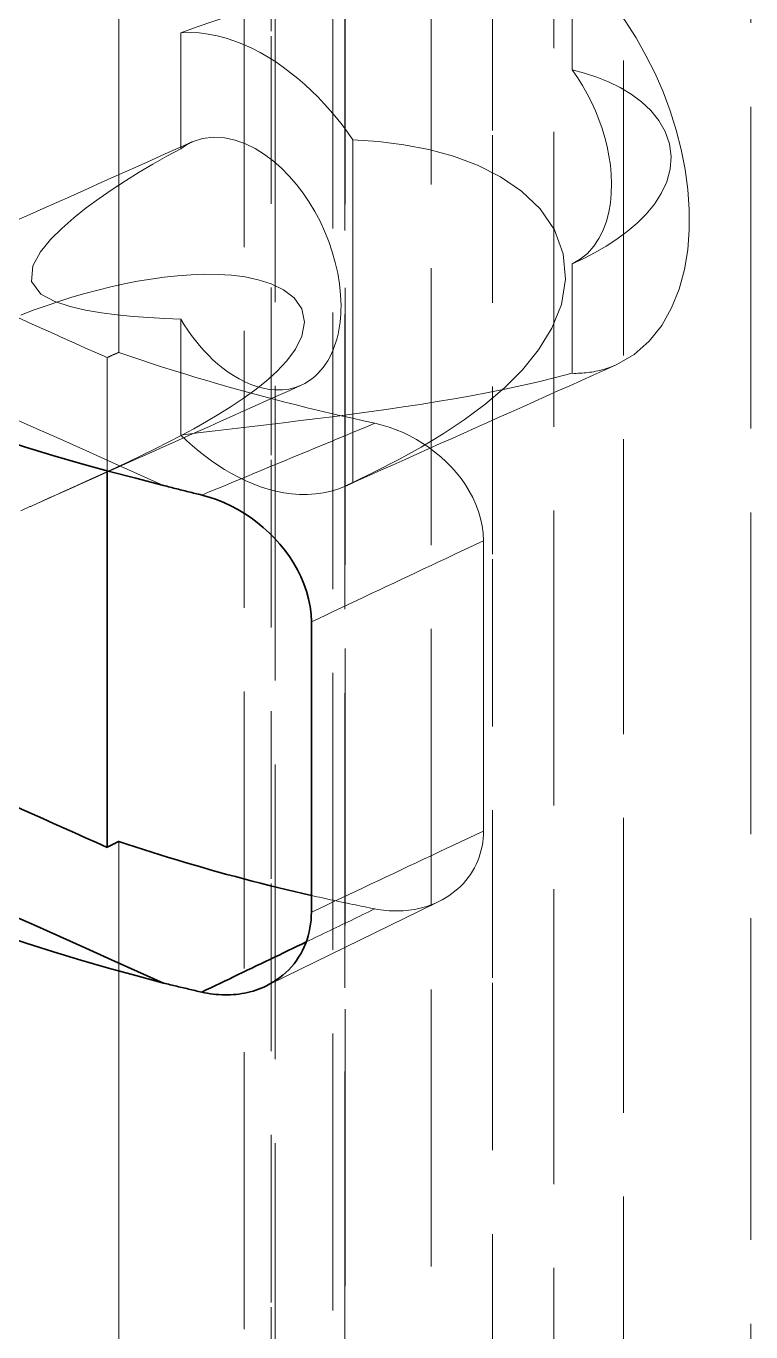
# Model space of a CAD drawing. Header units: millimetres. Extents: x 10 to 410, y 10 to 287.
# Drawn here: x 305.98 to 308.143, y 185.931 to 189.828 of the extents above; entities that cross this region are included whole.
import ezdxf

# ---------------------------------------------------------------- set-up
doc = ezdxf.new("R2010")
doc.units = ezdxf.units.MM
doc.linetypes.add('DASHED', pattern=[0.75, 0.5, -0.25])
doc.layers.add('HIDDEN', color=8, linetype='DASHED', lineweight=18)
doc.layers.add('VISIBLE', color=7, linetype='CONTINUOUS', lineweight=35)

msp = doc.modelspace()

# ---------------------------------------------------------------- linework, layer by layer
at = {"layer": 'HIDDEN'}
for points in [[(306.7108, 178.4316), (306.7108, 179.6962), (306.7108, 180.9607), (306.7108, 182.2252), (306.7108, 183.4898), (306.7108, 184.7543), (306.7108, 186.0188), (306.7108, 187.2833), (306.7108, 188.5479), (306.7108, 189.8124), (306.7108, 191.0769), (306.7108, 192.3415), (306.7108, 193.606), (306.7108, 194.8705), (306.7108, 196.1351), (306.7108, 197.3996), (306.7108, 198.6641), (306.7108, 199.9286), (306.7108, 201.1932), (306.7108, 202.4577), (306.7108, 203.7222), (306.7108, 204.9868), (306.7108, 206.2513), (306.7108, 207.5158)], [(308.143, 179.4017), (308.143, 180.6124), (308.143, 181.8231), (308.143, 183.0338), (308.143, 184.2446), (308.143, 185.4553), (308.143, 186.666), (308.143, 187.8767), (308.143, 189.0874), (308.143, 190.2982), (308.143, 191.5089), (308.143, 192.7196), (308.143, 193.9303), (308.143, 195.1411), (308.143, 196.3518), (308.143, 197.5625), (308.143, 198.7732), (308.143, 199.9839), (308.143, 201.1947), (308.143, 202.4054), (308.143, 203.6161), (308.143, 204.8268), (308.143, 206.0375), (308.143, 207.2483)], [(307.3714, 178.1358), (307.3714, 179.4003), (307.3714, 180.6648), (307.3714, 181.9293), (307.3714, 183.1939), (307.3714, 184.4584), (307.3714, 185.7229), (307.3714, 186.9875), (307.3714, 188.252), (307.3714, 189.5165), (307.3714, 190.7811), (307.3714, 192.0456), (307.3714, 193.3101), (307.3714, 194.5746), (307.3714, 195.8392), (307.3714, 197.1037), (307.3714, 198.3682), (307.3714, 199.6328), (307.3714, 200.8973), (307.3714, 202.1618), (307.3714, 203.4264), (307.3714, 204.6909), (307.3714, 205.9554), (307.3714, 207.2199)], [(306.9315, 204.8631), (306.9315, 203.7869), (306.9315, 202.7107), (306.9315, 201.6345), (306.9315, 200.5583), (306.9315, 199.4821), (306.9315, 198.4059), (306.9315, 197.3297), (306.9315, 196.2535), (306.9315, 195.1774), (306.9315, 194.1012), (306.9315, 193.025), (306.9315, 191.9488), (306.9315, 190.8726), (306.9315, 189.7964), (306.9315, 188.7202), (306.9315, 187.644), (306.9315, 186.5678), (306.9315, 185.4916), (306.9315, 184.4154), (306.9315, 183.3392), (306.9315, 182.263), (306.9315, 181.1868), (306.9315, 180.1106)], [(307.1884, 179.9955), (307.1884, 181.0717), (307.1884, 182.1479), (307.1884, 183.2241), (307.1884, 184.3003), (307.1884, 185.3765), (307.1884, 186.4527), (307.1884, 187.5289), (307.1884, 188.6051), (307.1884, 189.6813), (307.1884, 190.7575), (307.1884, 191.8337), (307.1884, 192.9099), (307.1884, 193.9861), (307.1884, 195.0623), (307.1884, 196.1385), (307.1884, 197.2147), (307.1884, 198.2909), (307.1884, 199.3671), (307.1884, 200.4433), (307.1884, 201.5195), (307.1884, 202.5957), (307.1884, 203.6719), (307.1884, 204.7481)], [(306.6309, 204.7348), (306.6309, 203.6586), (306.6309, 202.5824), (306.6309, 201.5062), (306.6309, 200.43), (306.6309, 199.3538), (306.6309, 198.2776), (306.6309, 197.2014), (306.6309, 196.1252), (306.6309, 195.049), (306.6309, 193.9728), (306.6309, 192.8966), (306.6309, 191.8204), (306.6309, 190.7442), (306.6309, 189.668), (306.6309, 188.5918), (306.6309, 187.5157), (306.6309, 186.4395), (306.6309, 185.3633), (306.6309, 184.2871), (306.6309, 183.2109), (306.6309, 182.1347), (306.6309, 181.0585), (306.6309, 179.9823)], [(306.8947, 179.8641), (306.8947, 180.9403), (306.8947, 182.0165), (306.8947, 183.0927), (306.8947, 184.1689), (306.8947, 185.2451), (306.8947, 186.3213), (306.8947, 187.3975), (306.8947, 188.4737), (306.8947, 189.5499), (306.8947, 190.626), (306.8947, 191.7022), (306.8947, 192.7784), (306.8947, 193.8546), (306.8947, 194.9308), (306.8947, 196.007), (306.8947, 197.0832), (306.8947, 198.1594), (306.8947, 199.2356), (306.8947, 200.3118), (306.8947, 201.388), (306.8947, 202.4642), (306.8947, 203.5404), (306.8947, 204.6166)], [(306.9311, 178.2975), (306.9311, 179.4275), (306.9311, 180.5575), (306.9311, 181.6875), (306.9311, 182.8175), (306.9311, 183.9475), (306.9311, 185.0776), (306.9311, 186.2076), (306.9311, 187.3376), (306.9311, 188.4676), (306.9311, 189.5976), (306.9311, 190.7276), (306.9311, 191.8576), (306.9311, 192.9876), (306.9311, 194.1176), (306.9311, 195.2476), (306.9311, 196.3776), (306.9311, 197.5076), (306.9311, 198.6376), (306.9311, 199.7676), (306.9311, 200.8976), (306.9311, 202.0276), (306.9311, 203.1576), (306.9311, 204.2876)], [(306.7231, 204.1945), (306.7231, 203.0645), (306.7231, 201.9345), (306.7231, 200.8045), (306.7231, 199.6745), (306.7231, 198.5445), (306.7231, 197.4145), (306.7231, 196.2845), (306.7231, 195.1545), (306.7231, 194.0245), (306.7231, 192.8945), (306.7231, 191.7645), (306.7231, 190.6345), (306.7231, 189.5045), (306.7231, 188.3745), (306.7231, 187.2444), (306.7231, 186.1144), (306.7231, 184.9844), (306.7231, 183.8544), (306.7231, 182.7244), (306.7231, 181.5944), (306.7231, 180.4644), (306.7231, 179.3344), (306.7231, 178.2044)], [(307.7629, 177.9249), (307.7629, 179.0549), (307.7629, 180.1849), (307.7629, 181.315), (307.7629, 182.445), (307.7629, 183.575), (307.7629, 184.705), (307.7629, 185.835), (307.7629, 186.965), (307.7629, 188.095), (307.7629, 189.225), (307.7629, 190.355), (307.7629, 191.485), (307.7629, 192.615), (307.7629, 193.745), (307.7629, 194.875), (307.7629, 196.005), (307.7629, 197.135), (307.7629, 198.265), (307.7629, 199.395), (307.7629, 200.525), (307.7629, 201.6551), (307.7629, 202.7851), (307.7629, 203.9151)], [(307.5549, 203.8219), (307.5549, 202.6919), (307.5549, 201.5619), (307.5549, 200.4319), (307.5549, 199.3019), (307.5549, 198.1719), (307.5549, 197.0419), (307.5549, 195.9119), (307.5549, 194.7819), (307.5549, 193.6519), (307.5549, 192.5219), (307.5549, 191.3919), (307.5549, 190.2619), (307.5549, 189.1319), (307.5549, 188.0019), (307.5549, 186.8719), (307.5549, 185.7419), (307.5549, 184.6119), (307.5549, 183.4818), (307.5549, 182.3518), (307.5549, 181.2218), (307.5549, 180.0918), (307.5549, 178.9618), (307.5549, 177.8318)], [(306.2562, 188.8541), (306.2562, 188.9763), (306.2562, 189.0985), (306.2562, 189.2207), (306.2562, 189.3429), (306.2562, 189.4651), (306.2562, 189.5873), (306.2562, 189.7095), (306.2562, 189.8317), (306.2562, 189.9539), (306.2562, 190.0761), (306.2562, 190.1983), (306.2562, 190.3205), (306.2562, 190.4427), (306.2562, 190.5649), (306.2562, 190.6871), (306.2562, 190.8093), (306.2562, 190.9315), (306.2562, 191.0537), (306.2562, 191.1759), (306.2562, 191.2981), (306.2562, 191.4203), (306.2562, 191.5425), (306.2562, 191.6647)], [(306.4415, 189.8077), (306.4904, 189.8253), (306.5395, 189.8423), (306.5888, 189.8588), (306.6383, 189.8747), (306.6879, 189.8901), (306.7378, 189.9049), (306.7878, 189.919), (306.838, 189.9324), (306.8884, 189.9451), (306.939, 189.9571), (306.9897, 189.9683), (307.0407, 189.9786), (307.0918, 189.9881), (307.143, 189.9967), (307.1945, 190.0043), (307.246, 190.0108), (307.2977, 190.0164), (307.3495, 190.0208), (307.4014, 190.024), (307.4533, 190.026), (307.5053, 190.0266), (307.5572, 190.0259), (307.6092, 190.0237)], [(307.6092, 189.6974), (307.6092, 189.7116), (307.6092, 189.7258), (307.6092, 189.74), (307.6092, 189.7541), (307.6092, 189.7683), (307.6092, 189.7825), (307.6092, 189.7967), (307.6092, 189.8109), (307.6092, 189.8251), (307.6092, 189.8393), (307.6092, 189.8535), (307.6092, 189.8677), (307.6092, 189.8818), (307.6092, 189.896), (307.6092, 189.9102), (307.6092, 189.9244), (307.6092, 189.9386), (307.6092, 189.9528), (307.6092, 189.967), (307.6092, 189.9812), (307.6092, 189.9954), (307.6092, 190.0095), (307.6092, 190.0237)], [(307.7427, 188.8176), (307.7947, 188.8477), (307.8398, 188.8874), (307.8771, 188.9346), (307.9065, 188.9871), (307.9287, 189.043), (307.9444, 189.1011), (307.9543, 189.1604), (307.959, 189.2204), (307.959, 189.2806), (307.9548, 189.3406), (307.9468, 189.4003), (307.9352, 189.4593), (307.9202, 189.5176), (307.9021, 189.575), (307.881, 189.6314), (307.8569, 189.6865), (307.8299, 189.7403), (307.8001, 189.7926), (307.7676, 189.8433), (307.7322, 189.892), (307.6941, 189.9385), (307.6531, 189.9826), (307.6092, 190.0237)], [(306.4415, 189.8077), (306.4689, 189.8087), (306.4963, 189.8074), (306.5235, 189.8041), (306.5504, 189.7989), (306.577, 189.7919), (306.603, 189.7834), (306.6286, 189.7733), (306.6535, 189.762), (306.6779, 189.7494), (306.7017, 189.7357), (306.7248, 189.721), (306.7474, 189.7054), (306.7693, 189.6889), (306.7906, 189.6716), (306.8113, 189.6536), (306.8314, 189.6349), (306.8509, 189.6156), (306.8697, 189.5957), (306.888, 189.5753), (306.9057, 189.5543), (306.9228, 189.5329), (306.9393, 189.511), (306.9553, 189.4886)], [(306.4415, 189.4619), (306.4415, 189.4769), (306.4415, 189.4919), (306.4415, 189.507), (306.4415, 189.522), (306.4415, 189.5371), (306.4415, 189.5521), (306.4415, 189.5671), (306.4415, 189.5822), (306.4415, 189.5972), (306.4415, 189.6122), (306.4415, 189.6273), (306.4415, 189.6423), (306.4415, 189.6574), (306.4415, 189.6724), (306.4415, 189.6874), (306.4415, 189.7025), (306.4415, 189.7175), (306.4415, 189.7325), (306.4415, 189.7476), (306.4415, 189.7626), (306.4415, 189.7777), (306.4415, 189.7927), (306.4415, 189.8077)], [(307.6092, 189.118), (307.6439, 189.1344), (307.6779, 189.1522), (307.711, 189.1714), (307.7432, 189.1923), (307.774, 189.2151), (307.8032, 189.2399), (307.8304, 189.267), (307.8548, 189.2966), (307.8756, 189.3288), (307.8917, 189.3636), (307.9018, 189.4005), (307.9048, 189.4387), (307.9, 189.4767), (307.8876, 189.5129), (307.8687, 189.5462), (307.8445, 189.576), (307.8165, 189.6021), (307.7857, 189.6249), (307.7527, 189.6445), (307.7183, 189.6613), (307.6827, 189.6755), (307.6462, 189.6875), (307.6092, 189.6974)], [(307.6092, 189.118), (307.6337, 189.1319), (307.6554, 189.1497), (307.6741, 189.1707), (307.6896, 189.1942), (307.7021, 189.2194), (307.7118, 189.2458), (307.7189, 189.2731), (307.7237, 189.3008), (307.7264, 189.3288), (307.7271, 189.357), (307.7261, 189.3851), (307.7235, 189.4131), (307.7194, 189.441), (307.7139, 189.4686), (307.7071, 189.4959), (307.6989, 189.5228), (307.6895, 189.5494), (307.679, 189.5755), (307.6673, 189.6011), (307.6544, 189.6261), (307.6405, 189.6506), (307.6254, 189.6744), (307.6092, 189.6974)], [(305.5457, 189.0663), (305.5861, 189.0844), (305.6265, 189.1025), (305.667, 189.1206), (305.7074, 189.1387), (305.7478, 189.1568), (305.7883, 189.1749), (305.8287, 189.193), (305.8691, 189.2111), (305.9096, 189.2292), (305.95, 189.2473), (305.9904, 189.2654), (306.0309, 189.2835), (306.0713, 189.3016), (306.1117, 189.3197), (306.1522, 189.3378), (306.1926, 189.3559), (306.233, 189.374), (306.2735, 189.3921), (306.3139, 189.4102), (306.3543, 189.4283), (306.3948, 189.4464), (306.4352, 189.4645), (306.4756, 189.4826)], [(306.4415, 189.4619), (306.4428, 189.4629), (306.4442, 189.464), (306.4456, 189.465), (306.447, 189.4661), (306.4484, 189.4671), (306.4499, 189.4681), (306.4513, 189.4691), (306.4528, 189.47), (306.4542, 189.471), (306.4557, 189.4719), (306.4572, 189.4728), (306.4586, 189.4737), (306.4601, 189.4746), (306.4617, 189.4755), (306.4632, 189.4764), (306.4647, 189.4772), (306.4662, 189.478), (306.4678, 189.4788), (306.4693, 189.4796), (306.4709, 189.4804), (306.4725, 189.4811), (306.474, 189.4819), (306.4756, 189.4826)], [(306.4756, 189.4826), (306.5066, 189.4928), (306.5391, 189.4968), (306.5717, 189.4949), (306.6037, 189.488), (306.6345, 189.4768), (306.6638, 189.4623), (306.6915, 189.4449), (306.7176, 189.4252), (306.7421, 189.4035), (306.7651, 189.3802), (306.7865, 189.3554), (306.8063, 189.3294), (306.8247, 189.3023), (306.8415, 189.2742), (306.8569, 189.2453), (306.8707, 189.2156), (306.8829, 189.1853), (306.8936, 189.1543), (306.9025, 189.1229), (306.9097, 189.0909), (306.9151, 189.0586), (306.9184, 189.0261), (306.9196, 188.9934)], [(306.9553, 188.4661), (307.024, 188.4995), (307.0918, 188.5345), (307.1586, 188.5716), (307.224, 188.611), (307.2876, 188.6532), (307.3489, 188.6987), (307.4071, 188.7482), (307.461, 188.8022), (307.5091, 188.8614), (307.549, 188.9265), (307.5772, 188.9973), (307.5897, 189.0725), (307.583, 189.1483), (307.5566, 189.2198), (307.5136, 189.2827), (307.4586, 189.3354), (307.3956, 189.3784), (307.3273, 189.4127), (307.2558, 189.4393), (307.1822, 189.4594), (307.1072, 189.4739), (307.0314, 189.4834), (306.9553, 189.4886)], [(306.9553, 188.4661), (306.9553, 188.5106), (306.9553, 188.555), (306.9553, 188.5995), (306.9553, 188.6439), (306.9553, 188.6884), (306.9553, 188.7328), (306.9553, 188.7773), (306.9553, 188.8218), (306.9553, 188.8662), (306.9553, 188.9107), (306.9553, 188.9551), (306.9553, 188.9996), (306.9553, 189.0441), (306.9553, 189.0885), (306.9553, 189.133), (306.9553, 189.1774), (306.9553, 189.2219), (306.9553, 189.2663), (306.9553, 189.3108), (306.9553, 189.3553), (306.9553, 189.3997), (306.9553, 189.4442), (306.9553, 189.4886)], [(306.4415, 188.9531), (306.3939, 188.9552), (306.3464, 188.958), (306.2989, 188.9617), (306.2515, 188.9664), (306.2043, 188.9725), (306.1573, 188.9804), (306.1109, 188.9909), (306.0657, 189.0056), (306.0239, 189.0282), (305.9959, 189.0657), (305.9993, 189.1123), (306.0222, 189.1539), (306.0524, 189.1906), (306.0862, 189.2242), (306.122, 189.2556), (306.1593, 189.2852), (306.1976, 189.3135), (306.2367, 189.3406), (306.2766, 189.3666), (306.317, 189.3917), (306.358, 189.416), (306.3995, 189.4393), (306.4415, 189.4619)], [(304.6088, 189.2548), (304.6863, 189.2201), (304.7637, 189.1854), (304.8411, 189.1507), (304.9186, 189.1161), (304.996, 189.0814), (305.0735, 189.0467), (305.1509, 189.012), (305.2283, 188.9773), (305.3058, 188.9426), (305.3832, 188.9079), (305.4607, 188.8733), (305.5381, 188.8386), (305.6155, 188.8039), (305.693, 188.7692), (305.7704, 188.7345), (305.8478, 188.6998), (305.9253, 188.6651), (306.0027, 188.6305), (306.0802, 188.5958), (306.1576, 188.5611), (306.235, 188.5264), (306.3125, 188.4917), (306.3899, 188.457)], [(305.4872, 189.1674), (305.5192, 189.1531), (305.5511, 189.1388), (305.583, 189.1245), (305.6149, 189.1102), (305.6468, 189.0959), (305.6787, 189.0816), (305.7106, 189.0673), (305.7425, 189.053), (305.7744, 189.0387), (305.8064, 189.0245), (305.8383, 189.0102), (305.8702, 188.9959), (305.9021, 188.9816), (305.934, 188.9673), (305.9659, 188.953), (305.9978, 188.9387), (306.0297, 188.9244), (306.0616, 188.9101), (306.0935, 188.8958), (306.1255, 188.8815), (306.1574, 188.8672), (306.1893, 188.8529), (306.2212, 188.8386)], [(307.6092, 188.7917), (307.6092, 188.8059), (307.6092, 188.8201), (307.6092, 188.8343), (307.6092, 188.8485), (307.6092, 188.8626), (307.6092, 188.8768), (307.6092, 188.891), (307.6092, 188.9052), (307.6092, 188.9194), (307.6092, 188.9336), (307.6092, 188.9478), (307.6092, 188.962), (307.6092, 188.9762), (307.6092, 188.9903), (307.6092, 189.0045), (307.6092, 189.0187), (307.6092, 189.0329), (307.6092, 189.0471), (307.6092, 189.0613), (307.6092, 189.0755), (307.6092, 189.0897), (307.6092, 189.1039), (307.6092, 189.118)], [(305.9635, 188.9656), (306.0012, 188.9799), (306.0392, 188.9935), (306.0775, 189.0064), (306.116, 189.0185), (306.1548, 189.0298), (306.1938, 189.0403), (306.233, 189.0499), (306.2724, 189.0586), (306.312, 189.0664), (306.3518, 189.0731), (306.3918, 189.0786), (306.4319, 189.0829), (306.4722, 189.0859), (306.5125, 189.0872), (306.5529, 189.0868), (306.5932, 189.0842), (306.6332, 189.0792), (306.6727, 189.071), (306.7112, 189.0588), (306.7475, 189.0413), (306.7794, 189.0168), (306.8023, 188.9838), (306.8104, 188.9445)], [(306.9196, 188.9934), (306.9194, 188.9812), (306.9189, 188.969), (306.918, 188.9568), (306.9168, 188.9447), (306.9152, 188.9326), (306.9131, 188.9206), (306.9107, 188.9087), (306.9078, 188.8968), (306.9045, 188.8851), (306.9006, 188.8735), (306.8963, 188.8621), (306.8915, 188.851), (306.8861, 188.84), (306.8801, 188.8294), (306.8736, 188.8191), (306.8665, 188.8092), (306.8588, 188.7997), (306.8505, 188.7908), (306.8416, 188.7825), (306.8322, 188.7748), (306.8222, 188.7678), (306.8117, 188.7616), (306.8008, 188.7562)], [(306.8104, 188.9445), (306.8026, 188.9023), (306.7835, 188.8636), (306.7579, 188.8289), (306.7284, 188.7974), (306.6964, 188.7684), (306.6627, 188.7415), (306.6277, 188.7162), (306.5917, 188.6922), (306.5551, 188.6694), (306.5178, 188.6475), (306.4802, 188.6264), (306.4421, 188.606), (306.4038, 188.5861), (306.3652, 188.5667), (306.3265, 188.5477), (306.2875, 188.529), (306.2485, 188.5106), (306.2093, 188.4924), (306.1701, 188.4744), (306.1308, 188.4565), (306.0914, 188.4387), (306.052, 188.421), (306.0126, 188.4033)], [(306.4415, 188.6073), (306.4415, 188.6223), (306.4415, 188.6374), (306.4415, 188.6524), (306.4415, 188.6674), (306.4415, 188.6825), (306.4415, 188.6975), (306.4415, 188.7125), (306.4415, 188.7276), (306.4415, 188.7426), (306.4415, 188.7577), (306.4415, 188.7727), (306.4415, 188.7877), (306.4415, 188.8028), (306.4415, 188.8178), (306.4415, 188.8328), (306.4415, 188.8479), (306.4415, 188.8629), (306.4415, 188.878), (306.4415, 188.893), (306.4415, 188.908), (306.4415, 188.9231), (306.4415, 188.9381), (306.4415, 188.9531)], [(306.8008, 188.7562), (306.7827, 188.7494), (306.7639, 188.7448), (306.7447, 188.7423), (306.7254, 188.742), (306.7061, 188.7437), (306.6871, 188.7471), (306.6684, 188.7521), (306.6501, 188.7585), (306.6324, 188.7663), (306.6152, 188.7751), (306.5985, 188.7849), (306.5824, 188.7956), (306.5668, 188.8072), (306.5519, 188.8194), (306.5374, 188.8323), (306.5236, 188.8458), (306.5102, 188.8598), (306.4974, 188.8744), (306.4852, 188.8893), (306.4735, 188.9047), (306.4623, 188.9205), (306.4516, 188.9367), (306.4415, 188.9531)], [(306.2212, 188.8386), (306.2227, 188.8393), (306.2242, 188.84), (306.2258, 188.8407), (306.2273, 188.8413), (306.2288, 188.842), (306.2303, 188.8427), (306.2318, 188.8434), (306.2334, 188.844), (306.2349, 188.8447), (306.2364, 188.8454), (306.2379, 188.846), (306.2395, 188.8467), (306.241, 188.8474), (306.2425, 188.8481), (306.244, 188.8487), (306.2455, 188.8494), (306.2471, 188.8501), (306.2486, 188.8508), (306.2501, 188.8514), (306.2516, 188.8521), (306.2532, 188.8528), (306.2547, 188.8534), (306.2562, 188.8541)], [(307.0208, 188.6426), (306.9871, 188.65), (306.9534, 188.6574), (306.9197, 188.6651), (306.8861, 188.6729), (306.8525, 188.6808), (306.819, 188.689), (306.7855, 188.6972), (306.752, 188.7057), (306.7186, 188.7143), (306.6852, 188.7231), (306.6519, 188.7321), (306.6186, 188.7412), (306.5854, 188.7506), (306.5522, 188.7601), (306.5191, 188.7698), (306.486, 188.7797), (306.453, 188.7897), (306.42, 188.8), (306.3872, 188.8104), (306.3543, 188.821), (306.3216, 188.8319), (306.2889, 188.8429), (306.2562, 188.8541)], [(306.2212, 188.5005), (306.2212, 188.5152), (306.2212, 188.5299), (306.2212, 188.5446), (306.2212, 188.5593), (306.2212, 188.574), (306.2212, 188.5887), (306.2212, 188.6034), (306.2212, 188.6181), (306.2212, 188.6328), (306.2212, 188.6475), (306.2212, 188.6622), (306.2212, 188.6769), (306.2212, 188.6916), (306.2212, 188.7063), (306.2212, 188.721), (306.2212, 188.7357), (306.2212, 188.7504), (306.2212, 188.7651), (306.2212, 188.7798), (306.2212, 188.7945), (306.2212, 188.8092), (306.2212, 188.8239), (306.2212, 188.8386)], [(306.9351, 188.4561), (306.9702, 188.4718), (307.0053, 188.4876), (307.0405, 188.5033), (307.0756, 188.519), (307.1107, 188.5347), (307.1458, 188.5504), (307.1809, 188.5662), (307.216, 188.5819), (307.2511, 188.5976), (307.2862, 188.6133), (307.3214, 188.629), (307.3565, 188.6447), (307.3916, 188.6605), (307.4267, 188.6762), (307.4618, 188.6919), (307.4969, 188.7076), (307.532, 188.7233), (307.5671, 188.7391), (307.6022, 188.7548), (307.6374, 188.7705), (307.6725, 188.7862), (307.7076, 188.8019), (307.7427, 188.8176)], [(307.6092, 188.7917), (307.6151, 188.7916), (307.6211, 188.7916), (307.6271, 188.7917), (307.633, 188.792), (307.639, 188.7923), (307.6449, 188.7927), (307.6509, 188.7933), (307.6568, 188.794), (307.6627, 188.7947), (307.6686, 188.7956), (307.6745, 188.7966), (307.6803, 188.7978), (307.6862, 188.799), (307.692, 188.8003), (307.6978, 188.8018), (307.7035, 188.8034), (307.7092, 188.8051), (307.7149, 188.8069), (307.7206, 188.8088), (307.7262, 188.8108), (307.7317, 188.813), (307.7372, 188.8153), (307.7427, 188.8176)], [(307.6092, 188.7917), (307.5594, 188.7788), (307.5094, 188.7667), (307.4592, 188.7553), (307.4089, 188.7446), (307.3585, 188.7345), (307.3079, 188.7249), (307.2573, 188.7159), (307.2065, 188.7073), (307.1558, 188.6991), (307.1049, 188.6914), (307.054, 188.6839), (307.0031, 188.6768), (306.9521, 188.6699), (306.9011, 188.6633), (306.85, 188.6568), (306.799, 188.6505), (306.7479, 188.6443), (306.6968, 188.6382), (306.6457, 188.6321), (306.5947, 188.626), (306.5436, 188.6198), (306.4925, 188.6136), (306.4415, 188.6073)], [(306.0126, 188.4033), (306.0469, 188.4187), (306.0811, 188.434), (306.1154, 188.4494), (306.1497, 188.4647), (306.184, 188.48), (306.2182, 188.4954), (306.2525, 188.5107), (306.2868, 188.5261), (306.321, 188.5414), (306.3553, 188.5567), (306.3896, 188.5721), (306.4238, 188.5874), (306.4581, 188.6028), (306.4924, 188.6181), (306.5266, 188.6334), (306.5609, 188.6488), (306.5952, 188.6641), (306.6295, 188.6795), (306.6637, 188.6948), (306.698, 188.7102), (306.7323, 188.7255), (306.7665, 188.7408), (306.8008, 188.7562)], [(306.504, 188.4284), (306.5264, 188.4377), (306.5489, 188.447), (306.5714, 188.4563), (306.5938, 188.4656), (306.6163, 188.4749), (306.6388, 188.4842), (306.6613, 188.4936), (306.6837, 188.5029), (306.7062, 188.5122), (306.7287, 188.5215), (306.7511, 188.5308), (306.7736, 188.5401), (306.7961, 188.5495), (306.8185, 188.5588), (306.841, 188.5681), (306.8635, 188.5774), (306.886, 188.5867), (306.9084, 188.596), (306.9309, 188.6053), (306.9534, 188.6147), (306.9758, 188.624), (306.9983, 188.6333), (307.0208, 188.6426)], [(307.3449, 188.2921), (307.3439, 188.3144), (307.341, 188.3365), (307.3364, 188.3583), (307.3301, 188.3796), (307.3223, 188.4005), (307.313, 188.4207), (307.3025, 188.4404), (307.2908, 188.4593), (307.2779, 188.4775), (307.2641, 188.495), (307.2493, 188.5116), (307.2337, 188.5275), (307.2173, 188.5426), (307.2001, 188.5568), (307.1823, 188.5702), (307.1639, 188.5827), (307.1448, 188.5943), (307.1253, 188.6049), (307.1052, 188.6146), (307.0847, 188.6232), (307.0637, 188.6308), (307.0424, 188.6373), (307.0208, 188.6426)], [(306.9351, 188.4561), (306.913, 188.4473), (306.8903, 188.4403), (306.867, 188.4351), (306.8434, 188.4318), (306.8197, 188.4302), (306.7959, 188.4304), (306.7721, 188.4321), (306.7486, 188.4354), (306.7252, 188.44), (306.7022, 188.446), (306.6795, 188.4532), (306.6572, 188.4616), (306.6353, 188.4709), (306.6138, 188.4813), (306.5928, 188.4925), (306.5723, 188.5045), (306.5522, 188.5173), (306.5326, 188.5308), (306.5134, 188.545), (306.4948, 188.5597), (306.4765, 188.5751), (306.4588, 188.5909), (306.4415, 188.6073)], [(306.9553, 188.4661), (306.9544, 188.4656), (306.9535, 188.4652), (306.9527, 188.4647), (306.9518, 188.4643), (306.951, 188.4638), (306.9501, 188.4633), (306.9492, 188.4629), (306.9483, 188.4625), (306.9475, 188.462), (306.9466, 188.4616), (306.9457, 188.4611), (306.9448, 188.4607), (306.944, 188.4603), (306.9431, 188.4598), (306.9422, 188.4594), (306.9413, 188.459), (306.9404, 188.4586), (306.9396, 188.4582), (306.9387, 188.4578), (306.9378, 188.4573), (306.9369, 188.4569), (306.936, 188.4565), (306.9351, 188.4561)], [(306.0126, 188.4033), (306.0105, 188.4024), (306.0083, 188.4014), (306.0062, 188.4005), (306.0041, 188.3995), (306.0019, 188.3986), (305.9998, 188.3976), (305.9977, 188.3966), (305.9955, 188.3957), (305.9934, 188.3947), (305.9912, 188.3938), (305.9891, 188.3928), (305.987, 188.3919), (305.9848, 188.3909), (305.9827, 188.39), (305.9806, 188.389), (305.9784, 188.388), (305.9763, 188.3871), (305.9742, 188.3861), (305.972, 188.3852), (305.9699, 188.3842), (305.9677, 188.3833), (305.9656, 188.3823), (305.9635, 188.3814)], [(306.8311, 188.0498), (306.8535, 188.0603), (306.8758, 188.0709), (306.8981, 188.0814), (306.9205, 188.0919), (306.9428, 188.1025), (306.9652, 188.113), (306.9875, 188.1235), (307.0098, 188.1341), (307.0322, 188.1446), (307.0545, 188.1552), (307.0768, 188.1657), (307.0992, 188.1762), (307.1215, 188.1868), (307.1438, 188.1973), (307.1662, 188.2078), (307.1885, 188.2184), (307.2109, 188.2289), (307.2332, 188.2394), (307.2555, 188.25), (307.2779, 188.2605), (307.3002, 188.2711), (307.3225, 188.2816), (307.3449, 188.2921)], [(307.3449, 187.4258), (307.3449, 187.4635), (307.3449, 187.5011), (307.3449, 187.5388), (307.3449, 187.5765), (307.3449, 187.6141), (307.3449, 187.6518), (307.3449, 187.6895), (307.3449, 187.7271), (307.3449, 187.7648), (307.3449, 187.8025), (307.3449, 187.8401), (307.3449, 187.8778), (307.3449, 187.9155), (307.3449, 187.9531), (307.3449, 187.9908), (307.3449, 188.0285), (307.3449, 188.0661), (307.3449, 188.1038), (307.3449, 188.1415), (307.3449, 188.1791), (307.3449, 188.2168), (307.3449, 188.2545), (307.3449, 188.2921)], [(306.8311, 187.1834), (306.8535, 187.194), (306.8758, 187.2045), (306.8981, 187.2151), (306.9205, 187.2256), (306.9428, 187.2361), (306.9652, 187.2467), (306.9875, 187.2572), (307.0098, 187.2677), (307.0322, 187.2783), (307.0545, 187.2888), (307.0768, 187.2994), (307.0992, 187.3099), (307.1215, 187.3204), (307.1438, 187.331), (307.1662, 187.3415), (307.1885, 187.352), (307.2109, 187.3626), (307.2332, 187.3731), (307.2555, 187.3836), (307.2779, 187.3942), (307.3002, 187.4047), (307.3225, 187.4153), (307.3449, 187.4258)], [(307.2118, 187.2155), (307.2219, 187.2208), (307.2318, 187.2264), (307.2415, 187.2326), (307.2508, 187.2391), (307.2598, 187.2461), (307.2685, 187.2535), (307.2769, 187.2614), (307.2848, 187.2696), (307.2923, 187.2782), (307.2994, 187.2871), (307.306, 187.2964), (307.3122, 187.3061), (307.3178, 187.316), (307.323, 187.3262), (307.3276, 187.3366), (307.3317, 187.3473), (307.3352, 187.3582), (307.3382, 187.3692), (307.3406, 187.3804), (307.3425, 187.3916), (307.3438, 187.403), (307.3446, 187.4144), (307.3449, 187.4258)], [(306.2562, 177.6047), (306.2562, 178.0303), (306.2562, 178.456), (306.2562, 178.8817), (306.2562, 179.3073), (306.2562, 179.733), (306.2562, 180.1586), (306.2562, 180.5843), (306.2562, 181.01), (306.2562, 181.4356), (306.2562, 181.8613), (306.2562, 182.2869), (306.2562, 182.7126), (306.2562, 183.1383), (306.2562, 183.5639), (306.2562, 183.9896), (306.2562, 184.4152), (306.2562, 184.8409), (306.2562, 185.2666), (306.2562, 185.6922), (306.2562, 186.1179), (306.2562, 186.5435), (306.2562, 186.9692), (306.2562, 187.3949)], [(307.2118, 187.2155), (307.1894, 187.2046), (307.167, 187.1936), (307.1446, 187.1827), (307.1222, 187.1717), (307.0998, 187.1608), (307.0775, 187.1499), (307.0551, 187.1389), (307.0327, 187.128), (307.0103, 187.117), (306.9879, 187.1061), (306.9655, 187.0951), (306.9432, 187.0842), (306.9208, 187.0733), (306.8984, 187.0623), (306.876, 187.0514), (306.8536, 187.0404), (306.8312, 187.0295), (306.8088, 187.0185), (306.7865, 187.0076), (306.7641, 186.9967), (306.7417, 186.9857), (306.7193, 186.9748), (306.6969, 186.9638)], [(306.8311, 187.2335), (306.8393, 187.2317), (306.8476, 187.2298), (306.8558, 187.228), (306.864, 187.2262), (306.8723, 187.2243), (306.8805, 187.2225), (306.8887, 187.2207), (306.897, 187.2189), (306.9052, 187.2172), (306.9134, 187.2154), (306.9217, 187.2136), (306.9299, 187.2119), (306.9382, 187.2102), (306.9464, 187.2084), (306.9547, 187.2067), (306.9629, 187.205), (306.9712, 187.2033), (306.9795, 187.2017), (306.9877, 187.2), (306.996, 187.1983), (307.0042, 187.1967), (307.0125, 187.195), (307.0208, 187.1934)], [(307.0208, 187.1934), (307.0291, 187.1919), (307.0375, 187.1905), (307.046, 187.1894), (307.0544, 187.1885), (307.0629, 187.1878), (307.0714, 187.1874), (307.0799, 187.1871), (307.0884, 187.1871), (307.0969, 187.1873), (307.1054, 187.1878), (307.1139, 187.1885), (307.1224, 187.1894), (307.1308, 187.1905), (307.1392, 187.1919), (307.1475, 187.1936), (307.1558, 187.1954), (307.1641, 187.1976), (307.1722, 187.1999), (307.1803, 187.2026), (307.1883, 187.2054), (307.1962, 187.2085), (307.2041, 187.2119), (307.2118, 187.2155)], [(306.8158, 187.0949), (306.8247, 187.0991), (306.8336, 187.1034), (306.8425, 187.1077), (306.8515, 187.112), (306.8604, 187.1163), (306.8693, 187.1206), (306.8782, 187.1248), (306.8871, 187.1291), (306.896, 187.1334), (306.9049, 187.1377), (306.9138, 187.142), (306.9227, 187.1463), (306.9317, 187.1505), (306.9406, 187.1548), (306.9495, 187.1591), (306.9584, 187.1634), (306.9673, 187.1677), (306.9762, 187.172), (306.9851, 187.1763), (306.994, 187.1805), (307.003, 187.1848), (307.0119, 187.1891), (307.0208, 187.1934)]]:
    msp.add_lwpolyline(points, dxfattribs=at)
at = {"layer": 'VISIBLE'}
for points in [[(306.3899, 188.457), (306.3071, 188.4783), (306.2243, 188.4998), (306.142, 188.5229), (306.0599, 188.5466), (305.9782, 188.5718), (305.8967, 188.5978), (305.8157, 188.625), (305.7351, 188.6535), (305.6548, 188.6829), (305.5752, 188.7141), (305.4959, 188.746), (305.4173, 188.7798), (305.3393, 188.8147), (305.2618, 188.8508), (305.1853, 188.8891), (305.1094, 188.9283), (305.0344, 188.9695), (304.9606, 189.0125), (304.8875, 189.0569), (304.8158, 189.1034), (304.7455, 189.1521), (304.6765, 189.2025), (304.6088, 189.2548)], [(306.2212, 187.377), (306.2212, 187.4258), (306.2212, 187.4747), (306.2212, 187.5235), (306.2212, 187.5724), (306.2212, 187.6212), (306.2212, 187.6701), (306.2212, 187.7189), (306.2212, 187.7678), (306.2212, 187.8166), (306.2212, 187.8655), (306.2212, 187.9143), (306.2212, 187.9632), (306.2212, 188.012), (306.2212, 188.0609), (306.2212, 188.1097), (306.2212, 188.1586), (306.2212, 188.2074), (306.2212, 188.2563), (306.2212, 188.3051), (306.2212, 188.354), (306.2212, 188.4028), (306.2212, 188.4517), (306.2212, 188.5005)], [(306.504, 188.4284), (306.499, 188.4296), (306.494, 188.4308), (306.4891, 188.432), (306.4841, 188.4332), (306.4791, 188.4344), (306.4742, 188.4357), (306.4692, 188.4369), (306.4642, 188.4381), (306.4593, 188.4394), (306.4543, 188.4406), (306.4494, 188.4419), (306.4444, 188.4431), (306.4394, 188.4444), (306.4345, 188.4456), (306.4295, 188.4469), (306.4246, 188.4481), (306.4196, 188.4494), (306.4147, 188.4507), (306.4097, 188.4519), (306.4048, 188.4532), (306.3998, 188.4545), (306.3949, 188.4557), (306.3899, 188.457)], [(306.8311, 188.0498), (306.8302, 188.073), (306.8274, 188.0961), (306.8229, 188.119), (306.8167, 188.1414), (306.8091, 188.1634), (306.8, 188.1849), (306.7897, 188.2057), (306.7781, 188.2259), (306.7654, 188.2454), (306.7517, 188.2642), (306.737, 188.2823), (306.7214, 188.2996), (306.7049, 188.316), (306.6877, 188.3317), (306.6697, 188.3464), (306.651, 188.3603), (306.6316, 188.3732), (306.6117, 188.3852), (306.5911, 188.3961), (306.57, 188.406), (306.5484, 188.4147), (306.5264, 188.4222), (306.504, 188.4284)], [(306.8311, 187.1834), (306.8311, 187.2211), (306.8311, 187.2588), (306.8311, 187.2964), (306.8311, 187.3341), (306.8311, 187.3718), (306.8311, 187.4094), (306.8311, 187.4471), (306.8311, 187.4848), (306.8311, 187.5224), (306.8311, 187.5601), (306.8311, 187.5978), (306.8311, 187.6354), (306.8311, 187.6731), (306.8311, 187.7108), (306.8311, 187.7484), (306.8311, 187.7861), (306.8311, 187.8238), (306.8311, 187.8614), (306.8311, 187.8991), (306.8311, 187.9368), (306.8311, 187.9744), (306.8311, 188.0121), (306.8311, 188.0498)], [(304.6088, 187.7697), (304.6772, 187.7184), (304.7468, 187.669), (304.8176, 187.6213), (304.8898, 187.5755), (304.9632, 187.5319), (305.0373, 187.4895), (305.1124, 187.4488), (305.1885, 187.41), (305.265, 187.3721), (305.3425, 187.3361), (305.4205, 187.3013), (305.4989, 187.2675), (305.5781, 187.2355), (305.6575, 187.2041), (305.7376, 187.1744), (305.818, 187.1454), (305.8987, 187.1177), (305.9799, 187.0911), (306.0613, 187.0652), (306.1431, 187.0407), (306.2251, 187.0166), (306.3075, 186.9942), (306.3899, 186.9719)], [(304.6088, 187.7697), (304.6863, 187.735), (304.7637, 187.7003), (304.8411, 187.6656), (304.9186, 187.6309), (304.996, 187.5962), (305.0735, 187.5615), (305.1509, 187.5269), (305.2283, 187.4922), (305.3058, 187.4575), (305.3832, 187.4228), (305.4607, 187.3881), (305.5381, 187.3534), (305.6155, 187.3187), (305.693, 187.2841), (305.7704, 187.2494), (305.8478, 187.2147), (305.9253, 187.18), (306.0027, 187.1453), (306.0802, 187.1106), (306.1576, 187.0759), (306.235, 187.0412), (306.3125, 187.0066), (306.3899, 186.9719)], [(306.2212, 187.377), (306.1893, 187.3913), (306.1574, 187.4056), (306.1255, 187.4199), (306.0935, 187.4342), (306.0616, 187.4485), (306.0297, 187.4627), (305.9978, 187.477), (305.9659, 187.4913), (305.934, 187.5056), (305.9021, 187.5199), (305.8702, 187.5342), (305.8383, 187.5485), (305.8064, 187.5628), (305.7744, 187.5771), (305.7425, 187.5914), (305.7106, 187.6057), (305.6787, 187.62), (305.6468, 187.6343), (305.6149, 187.6486), (305.583, 187.6629), (305.5511, 187.6771), (305.5192, 187.6914), (305.4872, 187.7057)], [(306.2562, 187.3949), (306.2547, 187.3941), (306.2532, 187.3933), (306.2516, 187.3925), (306.2501, 187.3918), (306.2486, 187.391), (306.2471, 187.3902), (306.2455, 187.3894), (306.244, 187.3886), (306.2425, 187.3879), (306.241, 187.3871), (306.2395, 187.3863), (306.2379, 187.3855), (306.2364, 187.3848), (306.2349, 187.384), (306.2334, 187.3832), (306.2318, 187.3824), (306.2303, 187.3816), (306.2288, 187.3809), (306.2273, 187.3801), (306.2258, 187.3793), (306.2242, 187.3785), (306.2227, 187.3778), (306.2212, 187.377)], [(306.2562, 187.3949), (306.2808, 187.3866), (306.3055, 187.3784), (306.3302, 187.3703), (306.3549, 187.3624), (306.3797, 187.3546), (306.4045, 187.3469), (306.4293, 187.3394), (306.4542, 187.3319), (306.4791, 187.3246), (306.5041, 187.3174), (306.5291, 187.3102), (306.5541, 187.3033), (306.5791, 187.2964), (306.6042, 187.2896), (306.6293, 187.283), (306.6544, 187.2764), (306.6796, 187.27), (306.7048, 187.2636), (306.73, 187.2574), (306.7553, 187.2513), (306.7805, 187.2453), (306.8058, 187.2394), (306.8311, 187.2335)], [(306.6969, 186.9638), (306.7074, 186.9693), (306.7176, 186.9752), (306.7275, 186.9816), (306.7371, 186.9885), (306.7464, 186.9959), (306.7552, 187.0037), (306.7637, 187.0119), (306.7717, 187.0206), (306.7793, 187.0297), (306.7864, 187.0391), (306.793, 187.0489), (306.7992, 187.059), (306.8048, 187.0694), (306.8098, 187.0801), (306.8143, 187.091), (306.8183, 187.1021), (306.8218, 187.1134), (306.8247, 187.1248), (306.827, 187.1364), (306.8288, 187.1481), (306.8301, 187.1598), (306.8309, 187.1716), (306.8311, 187.1834)], [(306.504, 186.9449), (306.5175, 186.9514), (306.5311, 186.958), (306.5446, 186.9645), (306.5582, 186.971), (306.5718, 186.9775), (306.5853, 186.984), (306.5989, 186.9906), (306.6124, 186.9971), (306.626, 187.0036), (306.6395, 187.0101), (306.6531, 187.0166), (306.6667, 187.0231), (306.6802, 187.0297), (306.6938, 187.0362), (306.7073, 187.0427), (306.7209, 187.0492), (306.7345, 187.0557), (306.748, 187.0623), (306.7616, 187.0688), (306.7751, 187.0753), (306.7887, 187.0818), (306.8022, 187.0883), (306.8158, 187.0949)], [(306.3899, 186.9719), (306.3949, 186.9707), (306.3998, 186.9695), (306.4048, 186.9683), (306.4097, 186.9671), (306.4147, 186.9659), (306.4196, 186.9647), (306.4246, 186.9635), (306.4295, 186.9623), (306.4345, 186.9611), (306.4394, 186.9599), (306.4444, 186.9588), (306.4494, 186.9576), (306.4543, 186.9564), (306.4593, 186.9553), (306.4642, 186.9541), (306.4692, 186.9529), (306.4742, 186.9518), (306.4791, 186.9506), (306.4841, 186.9495), (306.4891, 186.9483), (306.494, 186.9472), (306.499, 186.9461), (306.504, 186.9449)], [(306.504, 186.9449), (306.5124, 186.9431), (306.5208, 186.9415), (306.5293, 186.9402), (306.5378, 186.939), (306.5464, 186.9381), (306.5549, 186.9374), (306.5635, 186.9369), (306.5721, 186.9367), (306.5807, 186.9368), (306.5893, 186.937), (306.5979, 186.9375), (306.6064, 186.9383), (306.6149, 186.9393), (306.6234, 186.9406), (306.6319, 186.9421), (306.6403, 186.9439), (306.6486, 186.946), (306.6569, 186.9483), (306.6651, 186.9509), (306.6732, 186.9537), (306.6812, 186.9568), (306.6891, 186.9602), (306.6969, 186.9638)]]:
    msp.add_lwpolyline(points, dxfattribs=at)

doc.saveas('drawing.dxf')
